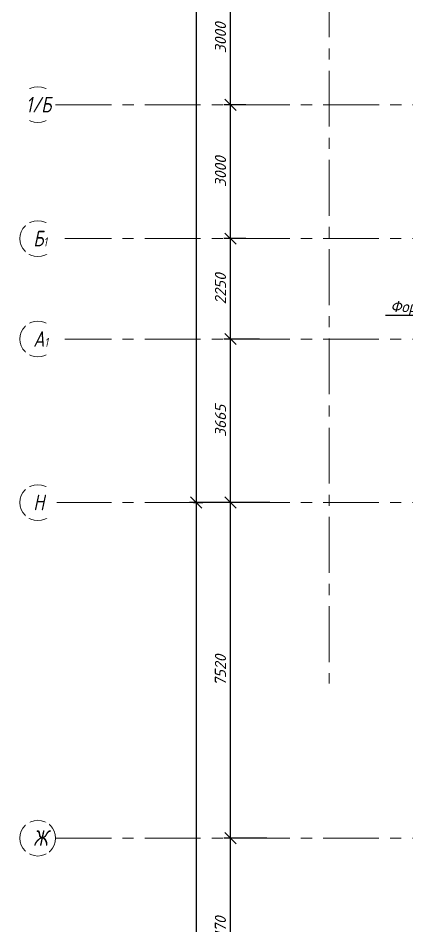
# Model space of a CAD drawing. Header units: millimetres. Extents: x -9096648 to 8741128, y -70248 to 735163.
# Drawn here: x -225207 to -216493, y 73201 to 93542 of the extents above; entities that cross this region are included whole.
import ezdxf
from ezdxf import colors
from ezdxf.entities.mleader import LeaderData, LeaderLine
from ezdxf.math import Vec2, Vec3

# ---------------------------------------------------------------- set-up
doc = ezdxf.new("R2010")
doc.units = ezdxf.units.MM
doc.linetypes.add('CENTER', pattern=[2, 1.25, -0.25, 0.25, -0.25])
doc.layers.get('Defpoints').update_dxf_attribs({"color": 6})
for name, color, linetype, lineweight in [('АР_Выноски АПР', 7, 'Continuous', 5), ('АР_Оси', 193, 'Continuous', 9), ('АР_Оси размеры', 164, 'Continuous', 9)]:
    doc.layers.add(name, color=color, linetype=linetype, lineweight=lineweight)
doc.styles.add('ISOCPEUR', font='isocpeui.ttf', dxfattribs={"height": 250})
doc.styles.add('ГОСТ 2.304', font='isocpeur.ttf', dxfattribs={"width": 0.7})
doc.dimstyles.new('СПДС', dxfattribs={"dimscale": 100, "dimtxt": 2.5, "dimasz": 2.5, "dimexe": 1.5, "dimexo": 0, "dimgap": 1, "dimtad": 1, "dimdec": 0, "dimrnd": 1, "dimtxsty": 'ГОСТ 2.304', "dimblk": 'OBLIQUE', "dimcen": 2.5, "dimdle": 1.5, "dimadec": 0, "dimazin": 2, "dimtfac": 0.75, "dimtdec": 0, "dimtmove": 1, "dimatfit": 3, "dimfxl": 1, "dimtolj": 1, "dimarcsym": 1})

# ---------------------------------------------------------------- blocks, each defined once
blk = doc.blocks.new('_Oblique')
at = {"color": 8, "linetype": 'ByBlock', "lineweight": -2}
blk.add_line((-0.5, -0.5), (0.5, 0.5), dxfattribs=at)
blk = doc.blocks.new('*D2932')
at = {"layer": 'Defpoints', "color": 0, "ltscale": 100, "transparency": 16777216}
for p in [(-220447, 75166), (-219629, 75166), (-220097, 70996)]:
    blk.add_point(p, dxfattribs=at)
at = {"layer": 'АР_Оси размеры', "color": 8, "lineweight": -2, "ltscale": 100, "transparency": 16777216}
for p, q in [((-220447, 70846), (-220447, 75316)), ((-219629, 75166), (-220597, 75166)), ((-220097, 70996), (-220597, 70996))]:
    blk.add_line(p, q, dxfattribs=at)
at = {"layer": 'АР_Оси размеры', "color": 8, "lineweight": -2, "ltscale": 100, "transparency": 16777216, "xscale": 250, "yscale": 250, "zscale": 250}
for p, rotation in [((-220447, 75166), 90), ((-220447, 70996), 270)]:
    blk.add_blockref('_Oblique', p, dxfattribs=dict(at, rotation=rotation))
at = {"layer": 'АР_Оси размеры', "color": 8, "ltscale": 100, "transparency": 16777216, "insert": (-220673, 73081), "char_height": 250, "attachment_point": 5, "rotation": 90, "style": 'ISOCPEUR'}
blk.add_mtext('\\A1;4170', dxfattribs=at)
blk = doc.blocks.new('*D2933')
at = {"layer": 'Defpoints', "color": 0, "ltscale": 100, "transparency": 16777216}
for p in [(-220447, 82686), (-219568, 82686), (-219629, 75166)]:
    blk.add_point(p, dxfattribs=at)
at = {"layer": 'АР_Оси размеры', "color": 8, "lineweight": -2, "ltscale": 100, "transparency": 16777216}
for p, q in [((-220447, 75016), (-220447, 82836)), ((-219568, 82686), (-220597, 82686)), ((-219629, 75166), (-220597, 75166))]:
    blk.add_line(p, q, dxfattribs=at)
at = {"layer": 'АР_Оси размеры', "color": 8, "lineweight": -2, "ltscale": 100, "transparency": 16777216, "xscale": 250, "yscale": 250, "zscale": 250}
for p, rotation in [((-220447, 82686), 90), ((-220447, 75166), 270)]:
    blk.add_blockref('_Oblique', p, dxfattribs=dict(at, rotation=rotation))
at = {"layer": 'АР_Оси размеры', "color": 8, "ltscale": 100, "transparency": 16777216, "insert": (-220673, 78926), "char_height": 250, "attachment_point": 5, "rotation": 90, "style": 'ISOCPEUR'}
blk.add_mtext('\\A1;7520', dxfattribs=at)
blk = doc.blocks.new('*D2934')
at = {"layer": 'Defpoints', "color": 0, "ltscale": 100, "transparency": 16777216}
for p in [(-220447, 86351), (-219798, 86351), (-219568, 82686)]:
    blk.add_point(p, dxfattribs=at)
at = {"layer": 'АР_Оси размеры', "color": 8, "lineweight": -2, "ltscale": 100, "transparency": 16777216}
for p, q in [((-220447, 82536), (-220447, 86501)), ((-219798, 86351), (-220597, 86351)), ((-219568, 82686), (-220597, 82686))]:
    blk.add_line(p, q, dxfattribs=at)
at = {"layer": 'АР_Оси размеры', "color": 8, "lineweight": -2, "ltscale": 100, "transparency": 16777216, "xscale": 250, "yscale": 250, "zscale": 250}
for p, rotation in [((-220447, 86351), 90), ((-220447, 82686), 270)]:
    blk.add_blockref('_Oblique', p, dxfattribs=dict(at, rotation=rotation))
at = {"layer": 'АР_Оси размеры', "color": 8, "ltscale": 100, "transparency": 16777216, "insert": (-220672, 84518), "char_height": 250, "attachment_point": 5, "rotation": 90, "style": 'ISOCPEUR'}
blk.add_mtext('\\A1;3665', dxfattribs=at)
blk = doc.blocks.new('*D2935')
at = {"layer": 'Defpoints', "color": 0, "ltscale": 100, "transparency": 16777216}
for p in [(-220447, 88601), (-220105, 88601), (-219798, 86351)]:
    blk.add_point(p, dxfattribs=at)
at = {"layer": 'АР_Оси размеры', "color": 8, "lineweight": -2, "ltscale": 100, "transparency": 16777216}
for p, q in [((-220447, 86201), (-220447, 88751)), ((-220105, 88601), (-220597, 88601)), ((-219798, 86351), (-220597, 86351))]:
    blk.add_line(p, q, dxfattribs=at)
at = {"layer": 'АР_Оси размеры', "color": 8, "lineweight": -2, "ltscale": 100, "transparency": 16777216, "xscale": 250, "yscale": 250, "zscale": 250}
for p, rotation in [((-220447, 88601), 90), ((-220447, 86351), 270)]:
    blk.add_blockref('_Oblique', p, dxfattribs=dict(at, rotation=rotation))
at = {"layer": 'АР_Оси размеры', "color": 8, "ltscale": 100, "transparency": 16777216, "insert": (-220672, 87476), "char_height": 250, "attachment_point": 5, "rotation": 90, "style": 'ISOCPEUR'}
blk.add_mtext('\\A1;2250', dxfattribs=at)
blk = doc.blocks.new('*D2936')
at = {"layer": 'Defpoints', "color": 0, "ltscale": 100, "transparency": 16777216}
for p in [(-220447, 91601), (-220105, 91601), (-220105, 88601)]:
    blk.add_point(p, dxfattribs=at)
at = {"layer": 'АР_Оси размеры', "color": 8, "lineweight": -2, "ltscale": 100, "transparency": 16777216}
for p, q in [((-220447, 88451), (-220447, 91751)), ((-220105, 91601), (-220597, 91601)), ((-220105, 88601), (-220597, 88601))]:
    blk.add_line(p, q, dxfattribs=at)
at = {"layer": 'АР_Оси размеры', "color": 8, "lineweight": -2, "ltscale": 100, "transparency": 16777216, "xscale": 250, "yscale": 250, "zscale": 250}
for p, rotation in [((-220447, 91601), 90), ((-220447, 88601), 270)]:
    blk.add_blockref('_Oblique', p, dxfattribs=dict(at, rotation=rotation))
at = {"layer": 'АР_Оси размеры', "color": 8, "ltscale": 100, "transparency": 16777216, "insert": (-220672, 90101), "char_height": 250, "attachment_point": 5, "rotation": 90, "style": 'ISOCPEUR'}
blk.add_mtext('\\A1;3000', dxfattribs=at)
blk = doc.blocks.new('*D2938')
at = {"layer": 'Defpoints', "color": 0, "ltscale": 100, "transparency": 16777216}
for p in [(-220447, 94601), (-219938, 94601), (-220105, 91601)]:
    blk.add_point(p, dxfattribs=at)
at = {"layer": 'АР_Оси размеры', "color": 8, "lineweight": -2, "ltscale": 100, "transparency": 16777216}
for p, q in [((-219938, 94601), (-220597, 94601)), ((-220447, 91451), (-220447, 94751)), ((-220105, 91601), (-220597, 91601))]:
    blk.add_line(p, q, dxfattribs=at)
at = {"layer": 'АР_Оси размеры', "color": 8, "lineweight": -2, "ltscale": 100, "transparency": 16777216, "xscale": 250, "yscale": 250, "zscale": 250}
for p, rotation in [((-220447, 94601), 90), ((-220447, 91601), 270)]:
    blk.add_blockref('_Oblique', p, dxfattribs=dict(at, rotation=rotation))
at = {"layer": 'АР_Оси размеры', "color": 8, "ltscale": 100, "transparency": 16777216, "insert": (-220672, 93101), "char_height": 250, "attachment_point": 5, "rotation": 90, "style": 'ISOCPEUR'}
blk.add_mtext('\\A1;3000', dxfattribs=at)
blk = doc.blocks.new('*D2949')
at = {"layer": 'Defpoints', "color": 0, "ltscale": 100, "transparency": 16777216}
for p in [(-221273, 130601), (-221273, 82686), (-221217, 82686)]:
    blk.add_point(p, dxfattribs=at)
at = {"layer": 'АР_Оси размеры', "color": 8, "lineweight": -2, "ltscale": 100, "transparency": 16777216}
for p, q in [((-221273, 130601), (-221067, 130601)), ((-221217, 130751), (-221217, 82536)), ((-221273, 82686), (-221067, 82686))]:
    blk.add_line(p, q, dxfattribs=at)
at = {"layer": 'АР_Оси размеры', "color": 8, "lineweight": -2, "ltscale": 100, "transparency": 16777216, "xscale": 250, "yscale": 250, "zscale": 250}
for p, rotation in [((-221217, 130601), 90), ((-221217, 82686), 270)]:
    blk.add_blockref('_Oblique', p, dxfattribs=dict(at, rotation=rotation))
at = {"layer": 'АР_Оси размеры', "color": 8, "ltscale": 100, "transparency": 16777216, "insert": (-221444, 106643), "char_height": 250, "attachment_point": 5, "rotation": 90, "style": 'ISOCPEUR'}
blk.add_mtext('\\A1;47915', dxfattribs=at)
blk = doc.blocks.new('*D2974')
at = {"layer": 'Defpoints', "color": 0, "ltscale": 100, "transparency": 16777216}
for p in [(-220597, 82686), (-221217, 55206), (-220959, 55206)]:
    blk.add_point(p, dxfattribs=at)
at = {"layer": 'АР_Оси размеры', "color": 8, "lineweight": -2, "ltscale": 100, "transparency": 16777216}
for p, q in [((-221217, 82836), (-221217, 55056)), ((-220597, 82686), (-221367, 82686)), ((-220959, 55206), (-221367, 55206))]:
    blk.add_line(p, q, dxfattribs=at)
at = {"layer": 'АР_Оси размеры', "color": 8, "lineweight": -2, "ltscale": 100, "transparency": 16777216, "xscale": 250, "yscale": 250, "zscale": 250}
for p, rotation in [((-221217, 82686), 90), ((-221217, 55206), 270)]:
    blk.add_blockref('_Oblique', p, dxfattribs=dict(at, rotation=rotation))
at = {"layer": 'АР_Оси размеры', "color": 8, "ltscale": 100, "transparency": 16777216, "insert": (-221444, 68946), "char_height": 250, "attachment_point": 5, "rotation": 90, "style": 'ISOCPEUR'}
blk.add_mtext('\\A1;27480', dxfattribs=at)

msp = doc.modelspace()

# ---------------------------------------------------------------- linework, layer by layer
at = {"layer": 'АР_Оси', "color": 8, "linetype": 'CENTER', "ltscale": 1000}
for p, q in [((-218233.92, 134363.15), (-218233.92, 78630.8)), ((-224367.61, 88600.68), (-141189.21, 88600.68)), ((-224367.61, 86350.68), (-141189.21, 86350.68)), ((-224367.61, 82685.68), (-140770.44, 82685.68)), ((-224367.61, 75165.68), (-140770.44, 75165.68))]:
    msp.add_line(p, q, dxfattribs=at)
at = {"layer": 'АР_Оси', "color": 8, "ltscale": 0.5}
for centre in [(-224767.61, 91600.68), (-224767.61, 88600.68), (-224767.61, 86350.68), (-224767.61, 82685.68), (-224767.61, 75165.68)]:
    msp.add_circle(centre, 400, dxfattribs=at)

# ---------------------------------------------------------------- dimensions: what is measured, and where the dimension line sits
at = {"layer": 'АР_Оси размеры', "color": 8, "ltscale": 100}
for base, p1, p2, picture, middle in [((-221217.16, 82685.68), (-221272.97, 130600.68), (-221272.97, 82685.68), '*D2949', (-221443.77, 106643.18)), ((-220446.6, 94600.68), (-220104.66, 91600.68), (-219937.69, 94600.68), '*D2938', (-220671.6, 93100.68)), ((-220446.6, 91600.68), (-220104.66, 88600.68), (-220104.66, 91600.68), '*D2936', (-220671.6, 90100.68)), ((-220446.6, 88600.68), (-219797.74, 86350.68), (-220104.66, 88600.68), '*D2935', (-220671.6, 87475.68)), ((-220446.6, 86350.68), (-219567.88, 82685.68), (-219797.74, 86350.68), '*D2934', (-220671.6, 84518.18)), ((-221217.16, 55205.68), (-220596.6, 82685.68), (-220958.61, 55205.68), '*D2974', (-221443.77, 68945.68)), ((-220446.6, 82685.68), (-219628.77, 75165.68), (-219567.88, 82685.68), '*D2933', (-220673.21, 78925.68)), ((-220446.6, 75165.68), (-220096.76, 70995.68), (-219628.77, 75165.68), '*D2932', (-220673.21, 73080.68))]:
    dim = msp.add_linear_dim(base=base, p1=p1, p2=p2, angle=90, dimstyle='СПДС', override={"dimtxsty": 'ISOCPEUR', "dimclrd": 8, "dimclre": 8, "dimclrt": 8}, dxfattribs=at)
    dim.commit()
    dim.dimension.update_dxf_attribs({"geometry": picture, "text_midpoint": middle})

# ---------------------------------------------------------------- leaders
at = {"layer": 'АР_Выноски АПР', "color": 8}
ml = msp.add_multileader_mtext('Standard', dxfattribs=at)
ml.set_content('\\A1;Форшахта', color=8, style='ISOCPEUR')
ml.set_leader_properties(color=8)
ml.build(insert=Vec2(0, 0))
ml.multileader.update_dxf_attribs({"text_left_attachment_type": 6, "text_right_attachment_type": 6, "dogleg_length": 100, "arrow_head_size": 250})
ctx = ml.context
ctx.base_point, ctx.char_height, ctx.arrow_head_size, ctx.landing_gap_size, ctx.plane_origin = Vec3(-216887.78, 86877.43), 250, 250, 25, Vec3(-236090.88, 87970.22)
ctx.left_attachment, ctx.right_attachment = 6, 6
notes = []
notes.append((ctx, [(0, (1, 1, 0), (-215049.29, 86877.43), (-1, 0), 170.5, [(1, [(-214164.03, 87842.01)], 0, [])])]))
ctx.mtext.insert, ctx.mtext.width, ctx.mtext.flow_direction = Vec3(-216862.78, 87202.43), 6210.4874, 5
for ctx, leaders in notes:
    for number, flags, end, landing, length, lines in leaders:
        leader = LeaderData()
        leader.index, (leader.has_last_leader_line, leader.has_dogleg_vector, leader.attachment_direction) = number, flags
        leader.last_leader_point, leader.dogleg_vector, leader.dogleg_length = Vec3(end), Vec3(landing), length
        for number, points, colour, breaks in lines:
            line = LeaderLine()
            line.index, line.vertices, line.color, line.breaks = number, Vec3.list(points), colors.encode_raw_color(colour), breaks
            leader.lines.append(line)
        ctx.leaders.append(leader)

# ---------------------------------------------------------------- next in the draw order: texts
at = {"layer": 'АР_Оси', "color": 8, "char_height": 350, "attachment_point": 1, "line_spacing_factor": 1.149209, "style": 'ISOCPEUR', "bg_fill": 2}
for s, insert, width in [('{\\W0.8;1/Б}', (-225032.39, 91778.46), 528.8202), ('{\\W0.8;Б\\H0.57143x;1}', (-224867.43, 88778.46), 528.8202), ('{\\W0.8;А\\H0.57143x;1}', (-224867.43, 86528.46), 528.8202), ('{\\W0.8;Ж}', (-224867.43, 75343.46), 178.2056)]:
    msp.add_mtext(s, dxfattribs=dict(at, insert=insert, width=width))
at = {"layer": 'АР_Оси', "color": 8, "insert": (-224867.43, 82863.46), "char_height": 350, "attachment_point": 1, "line_spacing_factor": 1.149209, "style": 'ISOCPEUR', "bg_fill": 2}
msp.add_mtext('{\\W0.8;Н}', dxfattribs=at)

# ---------------------------------------------------------------- next in the draw order: linework, layer by layer
at = {"layer": 'АР_Оси', "color": 8, "linetype": 'CENTER', "ltscale": 1000}
msp.add_line((-224366.72, 91600.68), (-141188.32, 91600.68), dxfattribs=at)

doc.saveas('drawing.dxf')
